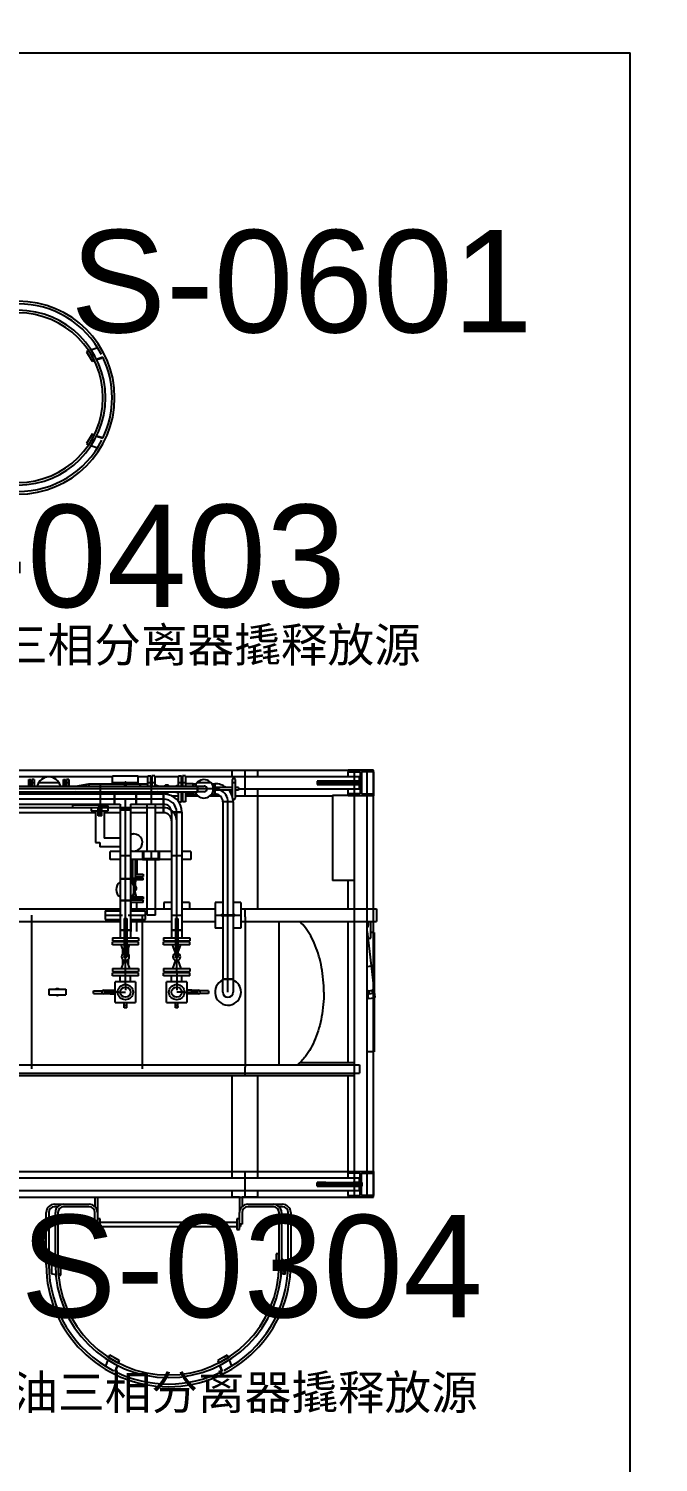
# Model space of a CAD drawing. Header units: inches. Extents: x 517790 to 538444, y 301815 to 302461.
# Drawn here: x 517893.55 to 517897.02, y 302341.06 to 302348.98 of the extents above; entities that cross this region are included whole.
import ezdxf

# ---------------------------------------------------------------- set-up
doc = ezdxf.new("R2010")
doc.units = ezdxf.units.IN
doc.header["$MEASUREMENT"] = 0
doc.linetypes.add('BLAST PROOF PARTITION-EMBED 1_DWG$0$DIVIDE2', pattern=[0.625, 0.25, -0.125, 0, -0.125, 0, -0.125])
doc.layers.add('Layout', color=6, linetype='Continuous', lineweight=15)
doc.layers.add('硅胶总平面底图 工艺装置区', color=253, linetype='Continuous')
doc.layers.add('硅胶总平面底图0804', color=253, linetype='Continuous')
doc.styles.get("Standard").update_dxf_attribs({"font": 'arial.ttf'})

msp = doc.modelspace()

# ---------------------------------------------------------------- linework, layer by layer
at = {"layer": 'Layout', "color": 9, "lineweight": -3}
msp.add_arc((517888.1581, 302345.937), 10.9625, 0, 86.22389, dxfattribs=at)
at = {"layer": '硅胶总平面底图 工艺装置区', "linetype": 'BLAST PROOF PARTITION-EMBED 1_DWG$0$DIVIDE2', "lineweight": -3, "ltscale": 400}
for p in [(517875.7208, 302348.8476), (517896.8661, 302291.2639)]:
    msp.add_line(p, (517896.8661, 302348.8476), dxfattribs=at)
at = {"layer": '硅胶总平面底图 工艺装置区', "color": 253, "linetype": 'Continuous', "lineweight": -3}
for p, q in [((517893.891, 302347.2057), (517893.926, 302347.2177)), ((517893.8654, 302347.194), (517893.8653, 302347.1939)), ((517893.8653, 302347.1939), (517893.8772, 302347.1735)), ((517893.8778, 302347.2012), (517893.8654, 302347.194)), ((517893.8654, 302347.194), (517893.8954, 302347.1421)), ((517893.877, 302347.2008), (517893.8722, 302347.198)), ((517893.9078, 302347.1493), (517893.8778, 302347.2012)), ((517893.8954, 302347.1421), (517893.9078, 302347.1493)), ((517893.8955, 302347.1422), (517893.9081, 302347.1465)), ((517893.8955, 302347.1422), (517893.901, 302347.1454)), ((517893.8955, 302347.1422), (517893.8955, 302347.1422)), ((517893.9206, 302347.1537), (517893.9559, 302347.1658)), ((517893.9219, 302347.1512), (517893.9482, 302347.1601)), ((517893.9482, 302347.1601), (517893.9554, 302347.1644)), ((517893.8954, 302346.7398), (517893.8654, 302346.6879)), ((517893.8778, 302346.6807), (517893.9078, 302346.7326)), ((517893.8952, 302346.7399), (517893.8825, 302346.7176)), ((517893.8952, 302346.7399), (517893.8954, 302346.7398)), ((517893.8953, 302346.7398), (517893.8952, 302346.7399)), ((517893.9078, 302346.7326), (517893.8954, 302346.7398)), ((517893.8954, 302346.7398), (517893.9081, 302346.7355)), ((517893.907, 302346.7331), (517893.9023, 302346.7358)), ((517893.9207, 302346.7283), (517893.9557, 302346.7164)), ((517893.9219, 302346.7308), (517893.9479, 302346.7219)), ((517893.8654, 302346.6879), (517893.8778, 302346.6807)), ((517893.8655, 302346.6878), (517893.8709, 302346.6847)), ((517893.8656, 302346.6878), (517893.8655, 302346.6878)), ((517893.891, 302346.6763), (517893.9261, 302346.6643)), ((517893.9554, 302346.7176), (517893.9479, 302346.7219)), ((517893.1611, 302344.8829), (517895.3087, 302344.8829)), ((517893.3971, 302344.8475), (517894.0088, 302344.8475)), ((517893.5461, 302344.7948), (517893.5461, 302344.83)), ((517893.5461, 302344.83), (517893.5581, 302344.83)), ((517893.5581, 302344.7948), (517893.5581, 302344.83)), ((517893.5637, 302344.83), (517893.5637, 302344.7948)), ((517893.5758, 302344.83), (517893.5637, 302344.83)), ((517893.5758, 302344.83), (517893.5758, 302344.7948)), ((517893.7376, 302344.7948), (517893.7376, 302344.83)), ((517893.7376, 302344.83), (517893.7497, 302344.83)), ((517893.7497, 302344.7948), (517893.7497, 302344.83)), ((517893.7553, 302344.83), (517893.7553, 302344.7948)), ((517893.7674, 302344.83), (517893.7553, 302344.83)), ((517893.7674, 302344.83), (517893.7674, 302344.7948)), ((517894.0088, 302344.8075), (517894.0088, 302344.8498)), ((517894.1504, 302344.8498), (517894.0088, 302344.8498)), ((517894.1504, 302344.8075), (517894.1504, 302344.8498)), ((517894.1504, 302344.8475), (517894.2029, 302344.8475)), ((517894.2029, 302344.7948), (517894.2029, 302344.851)), ((517894.2029, 302344.851), (517894.2194, 302344.851)), ((517894.2194, 302344.7948), (517894.2194, 302344.851)), ((517894.2194, 302344.8475), (517894.2251, 302344.8475)), ((517894.2251, 302344.851), (517894.2251, 302344.7948)), ((517894.2416, 302344.851), (517894.2251, 302344.851)), ((517894.2416, 302344.851), (517894.2416, 302344.7948)), ((517894.2416, 302344.8475), (517894.3735, 302344.8475)), ((517894.3735, 302344.7948), (517894.3735, 302344.851)), ((517894.3735, 302344.851), (517894.39, 302344.851)), ((517894.39, 302344.7948), (517894.39, 302344.851)), ((517894.39, 302344.8475), (517894.3957, 302344.8475)), ((517894.3957, 302344.851), (517894.3957, 302344.7948)), ((517894.4122, 302344.851), (517894.3957, 302344.851)), ((517894.4122, 302344.851), (517894.4122, 302344.7948)), ((517894.4122, 302344.8475), (517895.3708, 302344.8475)), ((517894.6696, 302344.8475), (517894.6696, 302344.8829)), ((517894.6696, 302344.8829), (517894.8112, 302344.8829)), ((517894.6707, 302344.7271), (517894.6707, 302344.8309)), ((517894.6849, 302344.8309), (517894.6849, 302344.7271)), ((517894.7404, 302344.7413), (517894.7404, 302344.8829)), ((517894.8112, 302344.8475), (517894.8112, 302344.8829)), ((517895.3087, 302344.8829), (517895.3087, 302344.8734)), ((517895.4503, 302344.8829), (517895.3087, 302344.8829)), ((517895.3087, 302344.8475), (517895.3087, 302344.8734)), ((517895.3087, 302344.8734), (517895.3762, 302344.8734)), ((517895.3441, 302344.8215), (517895.3441, 302344.8829)), ((517895.3441, 302344.8829), (517895.4149, 302344.8829)), ((517895.3708, 302344.8475), (517895.3708, 302344.8215)), ((517895.3762, 302344.8734), (517895.3762, 302344.8215)), ((517895.4503, 302344.8734), (517895.3828, 302344.8734)), ((517895.3828, 302344.8734), (517895.3828, 302344.8215)), ((517895.4149, 302342.5229), (517895.4149, 302344.8829)), ((517895.4503, 302344.8734), (517895.4503, 302344.8829)), ((517895.4503, 302344.7507), (517895.4503, 302344.8734)), ((517895.4503, 302344.8734), (517895.4503, 302344.7507)), ((517891.4158, 302344.7509), (517894.0197, 302344.7509)), ((517892.9103, 302344.7948), (517894.4782, 302344.7948)), ((517894.4782, 302344.779), (517892.9103, 302344.779)), ((517892.9103, 302344.7633), (517894.4782, 302344.7633)), ((517893.5581, 302344.8121), (517893.5461, 302344.8121)), ((517893.5461, 302344.7509), (517893.5461, 302344.7633)), ((517893.5581, 302344.7509), (517893.5581, 302344.7633)), ((517893.5758, 302344.8121), (517893.5637, 302344.8121)), ((517893.5637, 302344.7633), (517893.5637, 302344.7509)), ((517893.5758, 302344.7633), (517893.5758, 302344.7509)), ((517893.7139, 302344.8121), (517893.5995, 302344.8121)), ((517893.7497, 302344.8121), (517893.7376, 302344.8121)), ((517893.7376, 302344.7509), (517893.7376, 302344.7633)), ((517893.7497, 302344.7509), (517893.7497, 302344.7633)), ((517893.7674, 302344.8121), (517893.7553, 302344.8121)), ((517893.7553, 302344.7633), (517893.7553, 302344.7509)), ((517893.7674, 302344.7633), (517893.7674, 302344.7509)), ((517893.8061, 302344.7948), (517893.8781, 302344.8075)), ((517893.8763, 302344.7509), (517893.8061, 302344.7633)), ((517893.8781, 302344.7948), (517893.8781, 302344.8075)), ((517893.8781, 302344.8075), (517893.8781, 302344.7948)), ((517893.8781, 302344.8075), (517893.9399, 302344.8075)), ((517893.8781, 302344.7509), (517893.8781, 302344.7633)), ((517893.8781, 302344.7633), (517893.8781, 302344.7509)), ((517893.9399, 302344.8075), (517893.9399, 302344.7505)), ((517893.9399, 302344.8075), (517894.0768, 302344.8075)), ((517893.9399, 302344.779), (517893.9399, 302344.7431)), ((517894.1504, 302344.8121), (517894.0088, 302344.8121)), ((517894.0197, 302344.7509), (517894.0197, 302344.7224)), ((517894.0197, 302344.6939), (517894.0197, 302344.7509)), ((517894.0197, 302344.7509), (517894.1395, 302344.7509)), ((517894.0768, 302344.7948), (517894.0768, 302344.8149)), ((517894.0768, 302344.7509), (517894.0768, 302344.7633)), ((517894.0824, 302344.8149), (517894.0824, 302344.7948)), ((517894.0824, 302344.8075), (517894.1609, 302344.8075)), ((517894.0824, 302344.7633), (517894.0824, 302344.7509)), ((517894.1395, 302344.6939), (517894.1395, 302344.7509)), ((517894.1395, 302344.7505), (517894.1396, 302344.7505)), ((517894.1396, 302344.7509), (517894.1396, 302344.7224)), ((517894.1396, 302344.7509), (517894.2909, 302344.7509)), ((517894.1609, 302344.7948), (517894.1609, 302344.8075)), ((517894.1609, 302344.8075), (517894.2029, 302344.8075)), ((517894.1609, 302344.8075), (517894.1609, 302344.7948)), ((517894.1609, 302344.7509), (517894.1609, 302344.7633)), ((517894.1609, 302344.7633), (517894.1609, 302344.7509)), ((517894.2194, 302344.8121), (517894.2029, 302344.8121)), ((517894.2029, 302344.7509), (517894.2029, 302344.7633)), ((517894.2194, 302344.7969), (517894.2236, 302344.7969)), ((517894.2194, 302344.7509), (517894.2194, 302344.7633)), ((517894.2231, 302344.7633), (517894.2231, 302344.7948)), ((517894.2231, 302344.6939), (517894.2231, 302344.7509)), ((517894.2236, 302344.8075), (517894.2236, 302344.7948)), ((517894.2251, 302344.807), (517894.2236, 302344.8075)), ((517894.2236, 302344.7633), (517894.2236, 302344.7509)), ((517894.2251, 302344.751), (517894.2245, 302344.7509)), ((517894.2416, 302344.8121), (517894.2251, 302344.8121)), ((517894.2251, 302344.7633), (517894.2251, 302344.7509)), ((517894.2611, 302344.7948), (517894.2416, 302344.8014)), ((517894.2416, 302344.7633), (517894.2416, 302344.7509)), ((517894.2611, 302344.7633), (517894.2416, 302344.7566)), ((517894.2458, 302344.7509), (517894.2458, 302344.758)), ((517894.2909, 302344.7509), (517894.2909, 302344.7224)), ((517894.2909, 302344.6939), (517894.2909, 302344.7509)), ((517894.354, 302344.7948), (517894.3735, 302344.8014)), ((517894.354, 302344.7633), (517894.3735, 302344.7566)), ((517894.39, 302344.8121), (517894.3735, 302344.8121)), ((517894.3735, 302344.7075), (517894.3735, 302344.7633)), ((517894.39, 302344.807), (517894.3915, 302344.8075)), ((517894.39, 302344.7071), (517894.39, 302344.7633)), ((517894.39, 302344.751), (517894.3915, 302344.7505)), ((517894.3915, 302344.7948), (517894.3915, 302344.8075)), ((517894.3915, 302344.7505), (517894.3915, 302344.7633)), ((517894.4122, 302344.8121), (517894.3957, 302344.8121)), ((517894.3957, 302344.7633), (517894.3957, 302344.7071)), ((517894.4542, 302344.8075), (517894.4122, 302344.8075)), ((517894.4122, 302344.7633), (517894.4122, 302344.7071)), ((517894.4542, 302344.7505), (517894.4122, 302344.7505)), ((517894.4542, 302344.7948), (517894.4542, 302344.8075)), ((517894.4542, 302344.8075), (517894.4719, 302344.8075)), ((517894.4542, 302344.8075), (517894.4542, 302344.7948)), ((517894.4542, 302344.7505), (517894.4542, 302344.7633)), ((517894.4542, 302344.7633), (517894.4542, 302344.7505)), ((517894.4542, 302344.7505), (517894.4719, 302344.7505)), ((517894.5529, 302344.8121), (517894.4753, 302344.8121)), ((517894.4782, 302344.7633), (517894.4782, 302344.7948)), ((517894.4782, 302344.7948), (517894.5141, 302344.7948)), ((517894.4782, 302344.7948), (517894.4782, 302344.7633)), ((517894.4782, 302344.779), (517894.4782, 302344.779)), ((517894.4782, 302344.779), (517894.4782, 302344.779)), ((517894.5141, 302344.779), (517894.4782, 302344.779)), ((517894.5141, 302344.7633), (517894.4782, 302344.7633)), ((517894.5741, 302344.779), (517894.5141, 302344.779)), ((517894.5564, 302344.8075), (517894.5741, 302344.8075)), ((517894.5564, 302344.7505), (517894.5741, 302344.7505)), ((517894.6707, 302344.7861), (517894.5646, 302344.7861)), ((517894.6707, 302344.7719), (517894.5646, 302344.7719)), ((517894.5741, 302344.7861), (517894.5741, 302344.8075)), ((517894.5741, 302344.8075), (517894.5741, 302344.7861)), ((517894.5741, 302344.779), (517894.5741, 302344.779)), ((517894.5741, 302344.779), (517894.5741, 302344.779)), ((517894.5741, 302344.779), (517894.5741, 302344.779)), ((517894.5741, 302344.7505), (517894.5741, 302344.7719)), ((517894.5741, 302344.7719), (517894.5741, 302344.7505)), ((517894.6696, 302344.738), (517894.6696, 302344.7719)), ((517894.6849, 302344.8121), (517894.6707, 302344.8121)), ((517894.7039, 302344.7861), (517894.6849, 302344.7861)), ((517894.7039, 302344.7719), (517894.6849, 302344.7719)), ((517894.7039, 302344.7861), (517894.7039, 302344.779)), ((517894.7039, 302344.779), (517894.7039, 302344.7719)), ((517895.3708, 302344.7767), (517894.7039, 302344.7767)), ((517894.8112, 302344.1159), (517894.8112, 302344.7767)), ((517895.186, 302344.8215), (517895.1388, 302344.8215)), ((517895.1388, 302344.8215), (517895.186, 302344.8215)), ((517895.1388, 302344.8215), (517895.1388, 302344.8026)), ((517895.1388, 302344.8215), (517895.1388, 302344.8026)), ((517895.3842, 302344.8121), (517895.1388, 302344.8121)), ((517895.1388, 302344.8026), (517895.186, 302344.8026)), ((517895.1388, 302344.8026), (517895.186, 302344.8026)), ((517895.186, 302344.8026), (517895.186, 302344.8215)), ((517895.186, 302344.8026), (517895.186, 302344.8215)), ((517895.337, 302344.8215), (517895.186, 302344.8215)), ((517895.186, 302344.8215), (517895.337, 302344.8215)), ((517895.186, 302344.8026), (517895.186, 302344.8215)), ((517895.186, 302344.8026), (517895.337, 302344.8026)), ((517895.186, 302344.8026), (517895.337, 302344.8026)), ((517895.3087, 302344.7507), (517895.3087, 302344.7767)), ((517895.3762, 302344.7507), (517895.3087, 302344.7507)), ((517895.3087, 302344.7413), (517895.3087, 302344.7507)), ((517895.3842, 302344.8215), (517895.337, 302344.8215)), ((517895.3842, 302344.8215), (517895.337, 302344.8215)), ((517895.337, 302344.8215), (517895.337, 302344.8026)), ((517895.337, 302344.8215), (517895.337, 302344.8026)), ((517895.337, 302344.8026), (517895.337, 302344.8215)), ((517895.337, 302344.8026), (517895.3842, 302344.8026)), ((517895.3842, 302344.8026), (517895.337, 302344.8026)), ((517895.3441, 302342.6031), (517895.3441, 302344.8026)), ((517895.3708, 302344.8026), (517895.3708, 302344.7767)), ((517895.3762, 302344.8026), (517895.3762, 302344.7507)), ((517895.3795, 302344.8026), (517895.3795, 302344.8215)), ((517895.3828, 302344.8026), (517895.3828, 302344.7507)), ((517895.3828, 302344.7507), (517895.4503, 302344.7507)), ((517895.3842, 302344.8026), (517895.3842, 302344.8215)), ((517895.3842, 302344.8026), (517895.3842, 302344.8215)), ((517895.4503, 302344.7507), (517895.4503, 302344.7413)), ((517894.0197, 302344.7224), (517891.4158, 302344.7224)), ((517891.4158, 302344.6939), (517894.0197, 302344.6939)), ((517893.3263, 302344.6752), (517893.8908, 302344.6752)), ((517893.7889, 302344.684), (517893.7889, 302344.691)), ((517893.7889, 302344.691), (517893.9399, 302344.691)), ((517893.7889, 302344.6769), (517893.7889, 302344.684)), ((517893.7889, 302344.6769), (517893.9399, 302344.6769)), ((517893.8908, 302344.6769), (517893.8908, 302344.6571)), ((517893.8908, 302344.6752), (517893.9852, 302344.6752)), ((517893.9399, 302344.6728), (517893.9298, 302344.6728)), ((517893.9298, 302344.6309), (517893.9298, 302344.6728)), ((517893.9375, 302344.6761), (517893.9365, 302344.6728)), ((517893.9375, 302344.6918), (517893.9369, 302344.6939)), ((517893.9399, 302344.7431), (517893.9399, 302344.7431)), ((517893.9399, 302344.7431), (517893.9399, 302344.7431)), ((517893.9399, 302344.7431), (517893.9399, 302344.6951)), ((517893.9399, 302344.6951), (517893.9399, 302344.6939)), ((517893.9399, 302344.6939), (517893.9399, 302344.6728)), ((517893.9399, 302344.6511), (517893.9399, 302344.6728)), ((517893.9399, 302344.6728), (517893.9399, 302344.6728)), ((517893.9399, 302344.6728), (517893.9399, 302344.6728)), ((517893.95, 302344.6728), (517893.9399, 302344.6728)), ((517893.9423, 302344.6918), (517893.943, 302344.6939)), ((517893.9423, 302344.6761), (517893.9433, 302344.6728)), ((517893.9852, 302344.6855), (517893.948, 302344.6855)), ((517893.95, 302344.6309), (517893.95, 302344.6728)), ((517893.9852, 302344.6571), (517893.9852, 302344.6855)), ((517893.9852, 302344.6752), (517894.0511, 302344.6752)), ((517894.0197, 302344.7224), (517894.0197, 302344.6939)), ((517894.0197, 302344.7224), (517894.0197, 302344.7224)), ((517894.0197, 302344.7224), (517894.0197, 302344.7224)), ((517894.1395, 302344.7224), (517894.0197, 302344.7224)), ((517894.0197, 302344.6939), (517894.0511, 302344.6939)), ((517894.0511, 302344.6939), (517894.0511, 302344.6624)), ((517894.0511, 302344.6752), (517894.1081, 302344.6752)), ((517894.0796, 302344.6624), (517894.0796, 302344.7224)), ((517894.1081, 302344.6939), (517894.1395, 302344.6939)), ((517894.1081, 302344.6939), (517894.1081, 302344.6624)), ((517894.1081, 302344.6752), (517894.2004, 302344.6752)), ((517894.1396, 302344.7224), (517894.1395, 302344.7224)), ((517894.1396, 302344.7082), (517894.1395, 302344.7082)), ((517894.1396, 302344.7037), (517894.1395, 302344.7037)), ((517894.2909, 302344.7224), (517894.1396, 302344.7224)), ((517894.1396, 302344.7224), (517894.1396, 302344.6939)), ((517894.1396, 302344.6939), (517894.2909, 302344.6939)), ((517894.2004, 302344.4335), (517894.2004, 302344.6939)), ((517894.2004, 302344.6752), (517894.2458, 302344.6752)), ((517894.2458, 302344.4335), (517894.2458, 302344.6939)), ((517894.2458, 302344.6752), (517894.2909, 302344.6752)), ((517894.2909, 302344.7224), (517894.2909, 302344.6939)), ((517894.2909, 302344.7224), (517894.2909, 302344.7224)), ((517894.2909, 302344.7224), (517894.2909, 302344.7224)), ((517894.2909, 302344.6467), (517894.2909, 302344.6939)), ((517894.2909, 302344.6939), (517894.2909, 302344.6467)), ((517894.2909, 302344.6752), (517894.2909, 302344.6752)), ((517894.2909, 302344.6752), (517894.2909, 302344.6752)), ((517894.3337, 302344.7413), (517894.3735, 302344.7413)), ((517894.3738, 302344.7071), (517894.39, 302344.7071)), ((517894.39, 302344.7413), (517894.3957, 302344.7413)), ((517894.4122, 302344.7071), (517894.3957, 302344.7071)), ((517894.4122, 302344.7413), (517894.4799, 302344.7413)), ((517894.5483, 302344.7413), (517894.6009, 302344.7413)), ((517894.646, 302344.7071), (517894.6175, 302344.7071)), ((517894.6175, 302344.7071), (517894.6175, 302344.0833)), ((517894.6745, 302344.7071), (517894.6175, 302344.7071)), ((517894.646, 302344.0833), (517894.646, 302344.7071)), ((517894.6745, 302344.7071), (517894.646, 302344.7071)), ((517894.646, 302344.7071), (517894.646, 302344.7071)), ((517894.646, 302344.7071), (517894.646, 302344.7071)), ((517894.6685, 302344.7413), (517894.6707, 302344.7413)), ((517894.6745, 302344.7071), (517894.6745, 302344.0833)), ((517894.6849, 302344.7413), (517895.2231, 302344.7413)), ((517895.2231, 302344.7441), (517895.3087, 302344.7441)), ((517895.2231, 302344.7441), (517895.3087, 302344.7441)), ((517895.2231, 302344.7441), (517895.2231, 302344.2721)), ((517895.2231, 302344.7441), (517895.2231, 302344.2721)), ((517895.4503, 302344.7413), (517895.3087, 302344.7413)), ((517895.4503, 302344.1159), (517895.4503, 302344.7413)), ((517893.9144, 302344.6467), (517893.3027, 302344.6467)), ((517893.8908, 302344.6571), (517893.9298, 302344.6571)), ((517893.9144, 302344.6571), (517893.9144, 302344.4825)), ((517893.9298, 302344.6511), (517893.9399, 302344.6511)), ((517893.9399, 302344.6309), (517893.9298, 302344.6309)), ((517893.9399, 302344.6309), (517893.9399, 302344.6511)), ((517893.9399, 302344.6511), (517893.95, 302344.6511)), ((517893.95, 302344.6309), (517893.9399, 302344.6309)), ((517893.95, 302344.6571), (517893.9852, 302344.6571)), ((517893.9616, 302344.6571), (517893.9616, 302344.5061)), ((517894.0511, 302344.6467), (517893.9616, 302344.6467)), ((517894.1081, 302344.6624), (517894.0511, 302344.6624)), ((517894.0511, 302344.6624), (517894.0511, 302344.282)), ((517894.0511, 302344.6624), (517894.1081, 302344.6624)), ((517894.0796, 302344.282), (517894.0796, 302344.6624)), ((517894.0796, 302344.6624), (517894.0796, 302344.6624)), ((517894.1081, 302344.6624), (517894.1081, 302344.282)), ((517894.2004, 302344.6467), (517894.1081, 302344.6467)), ((517894.2909, 302344.6467), (517894.2458, 302344.6467)), ((517894.3628, 302344.6504), (517894.3343, 302344.6504)), ((517894.3343, 302344.6504), (517894.3343, 302343.998)), ((517894.3343, 302344.6504), (517894.3913, 302344.6504)), ((517894.3628, 302344.6505), (517894.3628, 302344.6504)), ((517894.3628, 302344.6505), (517894.3628, 302344.6505)), ((517894.3628, 302344.0627), (517894.3628, 302344.6504)), ((517894.3913, 302344.6504), (517894.3628, 302344.6504)), ((517894.3913, 302344.6504), (517894.3913, 302343.998)), ((517893.9144, 302344.4825), (517893.938, 302344.4825)), ((517893.938, 302344.4825), (517893.938, 302344.4589)), ((517894.0511, 302344.4589), (517893.938, 302344.4589)), ((517894.0511, 302344.5061), (517893.9616, 302344.5061)), ((517894.0511, 302344.4335), (517893.9965, 302344.4335)), ((517893.9965, 302344.3882), (517893.9965, 302344.4335)), ((517894.3343, 302344.4335), (517894.1081, 302344.4335)), ((517894.111, 302344.438), (517894.111, 302344.4335)), ((517894.1426, 302344.438), (517894.1426, 302344.4335)), ((517894.182, 302344.4335), (517894.174, 302344.4335)), ((517894.174, 302344.4335), (517894.174, 302344.3882)), ((517894.182, 302344.3932), (517894.182, 302344.4335)), ((517894.2231, 302344.3882), (517894.2231, 302344.4335)), ((517894.2684, 302344.4335), (517894.2604, 302344.4335)), ((517894.2604, 302344.4335), (517894.2604, 302344.3932)), ((517894.2684, 302344.3882), (517894.2684, 302344.4335)), ((517894.4402, 302344.4335), (517894.3913, 302344.4335)), ((517894.4402, 302344.4335), (517894.4402, 302344.3882)), ((517894.0511, 302344.3882), (517893.9965, 302344.3882)), ((517894.0511, 302344.4109), (517894.1081, 302344.4109)), ((517894.3343, 302344.3882), (517894.1081, 302344.3882)), ((517894.111, 302344.3882), (517894.111, 302344.3072)), ((517894.1197, 302344.3882), (517894.1197, 302344.2535)), ((517894.1339, 302344.3882), (517894.1339, 302344.2296)), ((517894.1426, 302344.3882), (517894.1426, 302344.3072)), ((517894.174, 302344.3882), (517894.2684, 302344.3882)), ((517894.2604, 302344.3932), (517894.182, 302344.3932)), ((517894.2004, 302344.0805), (517894.2004, 302344.3882)), ((517894.2458, 302344.0805), (517894.2458, 302344.3882)), ((517894.3343, 302344.4109), (517894.3913, 302344.4109)), ((517894.4402, 302344.3882), (517894.3913, 302344.3882)), ((517894.1081, 302344.282), (517894.0511, 302344.282)), ((517894.0511, 302344.282), (517894.1081, 302344.282)), ((517894.0511, 302344.282), (517894.0511, 302344.1621)), ((517894.0796, 302344.1621), (517894.0796, 302344.282)), ((517894.0796, 302344.282), (517894.0796, 302344.282)), ((517894.0796, 302344.282), (517894.0796, 302344.282)), ((517894.1081, 302344.3072), (517894.1197, 302344.3072)), ((517894.1081, 302344.2951), (517894.1197, 302344.2951)), ((517894.1197, 302344.2881), (517894.1081, 302344.2881)), ((517894.1081, 302344.282), (517894.1081, 302344.1621)), ((517894.1197, 302344.276), (517894.1081, 302344.276)), ((517894.1197, 302344.2895), (517894.111, 302344.2895)), ((517894.1114, 302344.2881), (517894.111, 302344.2895)), ((517894.1197, 302344.2565), (517894.1146, 302344.276)), ((517894.1268, 302344.2413), (517894.1268, 302344.2895)), ((517894.1339, 302344.3072), (517894.1778, 302344.3072)), ((517894.1339, 302344.2951), (517894.1778, 302344.2951)), ((517894.1426, 302344.2895), (517894.1339, 302344.2895)), ((517894.1778, 302344.2881), (517894.1339, 302344.2881)), ((517894.1778, 302344.276), (517894.1339, 302344.276)), ((517894.1339, 302344.2565), (517894.139, 302344.276)), ((517894.1422, 302344.2881), (517894.1426, 302344.2895)), ((517894.1778, 302344.3072), (517894.1778, 302344.2951)), ((517894.1778, 302344.276), (517894.1778, 302344.2881)), ((517895.3441, 302344.2721), (517895.2231, 302344.2721)), ((517895.3441, 302344.2721), (517895.2231, 302344.2721)), ((517895.3087, 302344.1159), (517895.3087, 302344.2721)), ((517894.1268, 302344.2029), (517894.1268, 302344.2413)), ((517894.1268, 302344.1696), (517894.1268, 302344.2029)), ((517894.1306, 302344.2151), (517894.139, 302344.1831)), ((517893.0903, 302344.1159), (517894.0511, 302344.1159)), ((517894.0796, 302344.1621), (517894.0511, 302344.1621)), ((517894.0511, 302344.1621), (517894.0511, 302343.998)), ((517894.0511, 302344.1621), (517894.1081, 302344.1621)), ((517894.0638, 302344.1621), (517894.0638, 302344.1621)), ((517894.0725, 302344.1621), (517894.0725, 302344.1621)), ((517894.0796, 302344.0627), (517894.0796, 302344.1621)), ((517894.1081, 302344.1621), (517894.0796, 302344.1621)), ((517894.0796, 302344.1621), (517894.0796, 302344.1621)), ((517894.0867, 302344.1621), (517894.0867, 302344.1621)), ((517894.0954, 302344.1621), (517894.0954, 302344.1621)), ((517894.1081, 302344.1711), (517894.1268, 302344.1711)), ((517894.1268, 302344.1654), (517894.1081, 302344.1654)), ((517894.1778, 302344.164), (517894.1081, 302344.164)), ((517894.1081, 302344.1621), (517894.1081, 302343.998)), ((517894.1778, 302344.1519), (517894.1081, 302344.1519)), ((517894.1081, 302344.1159), (517894.3343, 302344.1159)), ((517894.1114, 302344.1711), (517894.111, 302344.1696)), ((517894.111, 302344.1696), (517894.1426, 302344.1696)), ((517894.111, 302344.1159), (517894.111, 302344.1519)), ((517894.1124, 302344.1831), (517894.1268, 302344.1831)), ((517894.1153, 302344.1857), (517894.1146, 302344.1831)), ((517894.1268, 302344.1831), (517894.1778, 302344.1831)), ((517894.1268, 302344.1711), (517894.1778, 302344.1711)), ((517894.1778, 302344.1654), (517894.1268, 302344.1654)), ((517894.1422, 302344.1711), (517894.1426, 302344.1696)), ((517894.1426, 302344.1159), (517894.1426, 302344.1519)), ((517894.1778, 302344.1831), (517894.1778, 302344.1711)), ((517894.1778, 302344.1654), (517894.1778, 302344.164)), ((517894.1778, 302344.1519), (517894.1778, 302344.164)), ((517894.3343, 302344.1513), (517894.292, 302344.1513)), ((517894.292, 302344.1513), (517894.292, 302344.1159)), ((517894.4336, 302344.1513), (517894.3913, 302344.1513)), ((517894.3913, 302344.1159), (517894.5752, 302344.1159)), ((517894.4336, 302344.1513), (517894.4336, 302344.1159)), ((517894.5752, 302344.1513), (517894.5752, 302344.0097)), ((517894.6175, 302344.1513), (517894.5752, 302344.1513)), ((517894.7168, 302344.1513), (517894.6745, 302344.1513)), ((517894.7168, 302344.1513), (517894.7168, 302344.0097)), ((517894.7168, 302344.1159), (517895.4659, 302344.1159)), ((517894.7404, 302344.071), (517894.7404, 302344.1159)), ((517895.4503, 302344.0451), (517895.4503, 302344.1159)), ((517895.4659, 302344.1159), (517895.4659, 302344.0451)), ((517893.0903, 302344.0451), (517894.0511, 302344.0451)), ((517893.5623, 302343.2309), (517893.5623, 302344.0805)), ((517893.9679, 302344.1044), (517894.0511, 302344.1044)), ((517893.9679, 302344.1044), (517893.9679, 302344.0565)), ((517893.9679, 302344.0805), (517894.0638, 302344.0805)), ((517893.9679, 302344.0565), (517894.0511, 302344.0565)), ((517894.0725, 302344.0627), (517894.0796, 302344.0627)), ((517894.0725, 302344.0627), (517894.0725, 302343.8514)), ((517894.0796, 302344.0627), (517894.0867, 302344.0627)), ((517894.0796, 302343.998), (517894.0796, 302344.0627)), ((517894.0867, 302344.0627), (517894.0867, 302343.8514)), ((517894.0954, 302344.0805), (517894.1913, 302344.0805)), ((517894.1081, 302344.1044), (517894.1913, 302344.1044)), ((517894.1081, 302344.0565), (517894.1913, 302344.0565)), ((517894.1081, 302344.0451), (517894.3343, 302344.0451)), ((517894.111, 302343.991), (517894.111, 302344.0451)), ((517894.1426, 302343.991), (517894.1426, 302344.0451)), ((517894.174, 302343.2309), (517894.174, 302344.0805)), ((517894.1913, 302344.0565), (517894.1913, 302344.1044)), ((517894.2458, 302344.0805), (517894.2004, 302344.0805)), ((517894.3343, 302344.0805), (517894.3913, 302344.0805)), ((517894.3557, 302344.0627), (517894.3628, 302344.0627)), ((517894.3557, 302344.0627), (517894.3557, 302343.8514)), ((517894.3628, 302344.0627), (517894.3699, 302344.0627)), ((517894.3628, 302343.998), (517894.3628, 302344.0627)), ((517894.3699, 302344.0627), (517894.3699, 302343.8514)), ((517894.3913, 302344.0451), (517894.5752, 302344.0451)), ((517894.5752, 302344.0805), (517894.7168, 302344.0805)), ((517894.6101, 302344.0833), (517894.6819, 302344.0833)), ((517894.6819, 302344.0776), (517894.6101, 302344.0776)), ((517894.6175, 302344.0776), (517894.6175, 302343.7276)), ((517894.646, 302344.0776), (517894.646, 302344.0833)), ((517894.646, 302343.7276), (517894.646, 302344.0776)), ((517894.6745, 302344.0776), (517894.6745, 302343.7276)), ((517894.7168, 302344.0451), (517895.4659, 302344.0451)), ((517894.7404, 302344.071), (517894.7404, 302343.2403)), ((517894.9292, 302343.2535), (517894.9292, 302344.0451)), ((517894.9292, 302343.2535), (517894.9292, 302344.0451)), ((517895.3087, 302343.2663), (517895.3087, 302344.0451)), ((517895.4341, 302343.9534), (517895.4341, 302344.0451)), ((517895.4503, 302343.9854), (517895.4503, 302344.0451)), ((517894.0077, 302343.9561), (517894.0725, 302343.9561)), ((517894.0077, 302343.9561), (517894.0077, 302343.9395)), ((517894.0725, 302343.998), (517894.0511, 302343.998)), ((517894.0511, 302343.998), (517894.0725, 302343.998)), ((517894.0511, 302343.998), (517894.0511, 302343.9561)), ((517894.0796, 302343.9395), (517894.0796, 302343.998)), ((517894.1081, 302343.998), (517894.0867, 302343.998)), ((517894.0867, 302343.998), (517894.1081, 302343.998)), ((517894.0867, 302343.9561), (517894.1515, 302343.9561)), ((517894.1081, 302343.998), (517894.1081, 302343.9561)), ((517894.1515, 302343.9561), (517894.1515, 302343.9395)), ((517894.2909, 302343.9561), (517894.3557, 302343.9561)), ((517894.2909, 302343.9561), (517894.2909, 302343.9395)), ((517894.3343, 302343.998), (517894.3557, 302343.998)), ((517894.3343, 302343.998), (517894.3343, 302343.9561)), ((517894.3557, 302343.998), (517894.3343, 302343.998)), ((517894.3628, 302343.9395), (517894.3628, 302343.998)), ((517894.3699, 302343.998), (517894.3913, 302343.998)), ((517894.3913, 302343.998), (517894.3699, 302343.998)), ((517894.3699, 302343.9561), (517894.4347, 302343.9561)), ((517894.3913, 302343.998), (517894.3913, 302343.9561)), ((517894.4347, 302343.9561), (517894.4347, 302343.9395)), ((517894.6175, 302344.0097), (517894.5752, 302344.0097)), ((517894.7168, 302344.0097), (517894.6745, 302344.0097)), ((517895.4149, 302343.9905), (517895.4365, 302343.8001)), ((517895.4539, 302343.9854), (517895.4341, 302343.9854)), ((517895.4503, 302343.326), (517895.4503, 302343.9854)), ((517895.4539, 302343.9854), (517895.4539, 302343.6512)), ((517894.0077, 302343.9395), (517894.0725, 302343.9395)), ((517894.0725, 302343.9339), (517894.0077, 302343.9339)), ((517894.0077, 302343.9173), (517894.0077, 302343.9339)), ((517894.0725, 302343.9173), (517894.0077, 302343.9173)), ((517894.0725, 302343.9353), (517894.0511, 302343.9353)), ((517894.0516, 302343.9339), (517894.0511, 302343.9353)), ((517894.0725, 302343.8723), (517894.0572, 302343.9173)), ((517894.0638, 302343.9395), (517894.0638, 302343.9353)), ((517894.0638, 302343.8979), (517894.0638, 302343.8652)), ((517894.0796, 302343.9353), (517894.0796, 302343.9395)), ((517894.0796, 302343.7675), (517894.0796, 302343.9353)), ((517894.0867, 302343.9395), (517894.1515, 302343.9395)), ((517894.1081, 302343.9353), (517894.0867, 302343.9353)), ((517894.1515, 302343.9339), (517894.0867, 302343.9339)), ((517894.1515, 302343.9173), (517894.0867, 302343.9173)), ((517894.0867, 302343.8723), (517894.102, 302343.9173)), ((517894.0954, 302343.9395), (517894.0954, 302343.9353)), ((517894.0954, 302343.8979), (517894.0954, 302343.8652)), ((517894.1076, 302343.9339), (517894.1081, 302343.9353)), ((517894.1515, 302343.9173), (517894.1515, 302343.9339)), ((517894.2909, 302343.9395), (517894.3557, 302343.9395)), ((517894.3557, 302343.9339), (517894.2909, 302343.9339)), ((517894.2909, 302343.9173), (517894.2909, 302343.9339)), ((517894.3557, 302343.9173), (517894.2909, 302343.9173)), ((517894.3557, 302343.9353), (517894.3343, 302343.9353)), ((517894.3348, 302343.9339), (517894.3343, 302343.9353)), ((517894.3557, 302343.8723), (517894.3404, 302343.9173)), ((517894.3628, 302343.9395), (517894.3628, 302343.9353)), ((517894.3628, 302343.7675), (517894.3628, 302343.9353)), ((517894.3699, 302343.9395), (517894.4347, 302343.9395)), ((517894.3913, 302343.9353), (517894.3699, 302343.9353)), ((517894.4347, 302343.9339), (517894.3699, 302343.9339)), ((517894.4347, 302343.9173), (517894.3699, 302343.9173)), ((517894.3699, 302343.8723), (517894.3852, 302343.9173)), ((517894.3908, 302343.9339), (517894.3913, 302343.9353)), ((517894.4347, 302343.9173), (517894.4347, 302343.9339)), ((517895.4191, 302343.9534), (517895.4341, 302343.9534)), ((517894.0729, 302343.8315), (517894.0572, 302343.7855)), ((517894.0638, 302343.8376), (517894.0638, 302343.8049)), ((517894.0864, 302343.8315), (517894.102, 302343.7855)), ((517894.0954, 302343.8376), (517894.0954, 302343.8049)), ((517894.3561, 302343.8315), (517894.3404, 302343.7855)), ((517894.3696, 302343.8315), (517894.3852, 302343.7855)), ((517895.4149, 302343.7984), (517895.4182, 302343.7981)), ((517895.4149, 302343.7977), (517895.4182, 302343.7981)), ((517895.4182, 302343.7981), (517895.437, 302343.8002)), ((517895.437, 302343.8002), (517895.4569, 302343.6253)), ((517894.0077, 302343.7855), (517894.0796, 302343.7855)), ((517894.0077, 302343.7855), (517894.0077, 302343.7689)), ((517894.0077, 302343.7689), (517894.0796, 302343.7689)), ((517894.0796, 302343.7618), (517894.0077, 302343.7618)), ((517894.0077, 302343.7453), (517894.0077, 302343.7618)), ((517894.0796, 302343.7453), (517894.0077, 302343.7453)), ((517894.0516, 302343.7689), (517894.0511, 302343.7675)), ((517894.0511, 302343.7675), (517894.1081, 302343.7675)), ((517894.0511, 302343.7123), (517894.0511, 302343.7453)), ((517894.0638, 302343.7675), (517894.0638, 302343.7618)), ((517894.0796, 302343.7855), (517894.1515, 302343.7855)), ((517894.0796, 302343.7689), (517894.1515, 302343.7689)), ((517894.0796, 302343.7618), (517894.0796, 302343.7675)), ((517894.1515, 302343.7618), (517894.0796, 302343.7618)), ((517894.0796, 302343.6916), (517894.0796, 302343.7618)), ((517894.1515, 302343.7453), (517894.0796, 302343.7453)), ((517894.0954, 302343.7675), (517894.0954, 302343.7618)), ((517894.1076, 302343.7689), (517894.1081, 302343.7675)), ((517894.1081, 302343.7123), (517894.1081, 302343.7453)), ((517894.1515, 302343.7855), (517894.1515, 302343.7689)), ((517894.1515, 302343.7453), (517894.1515, 302343.7618)), ((517894.2909, 302343.7855), (517894.3628, 302343.7855)), ((517894.2909, 302343.7855), (517894.2909, 302343.7689)), ((517894.2909, 302343.7689), (517894.3628, 302343.7689)), ((517894.3628, 302343.7618), (517894.2909, 302343.7618)), ((517894.2909, 302343.7453), (517894.2909, 302343.7618)), ((517894.3628, 302343.7453), (517894.2909, 302343.7453)), ((517894.3348, 302343.7689), (517894.3343, 302343.7675)), ((517894.3343, 302343.7675), (517894.3913, 302343.7675)), ((517894.3343, 302343.7123), (517894.3343, 302343.7453)), ((517894.3628, 302343.7855), (517894.4347, 302343.7855)), ((517894.3628, 302343.7689), (517894.4347, 302343.7689)), ((517894.3628, 302343.7675), (517894.3628, 302343.7276)), ((517894.4347, 302343.7618), (517894.3628, 302343.7618)), ((517894.4347, 302343.7453), (517894.3628, 302343.7453)), ((517894.3628, 302343.7276), (517894.3628, 302343.7276)), ((517894.3628, 302343.7276), (517894.3628, 302343.7276)), ((517894.3628, 302343.7276), (517894.3628, 302343.6657)), ((517894.3908, 302343.7689), (517894.3913, 302343.7675)), ((517894.3913, 302343.7123), (517894.3913, 302343.7453)), ((517894.4347, 302343.7855), (517894.4347, 302343.7689)), ((517894.4347, 302343.7453), (517894.4347, 302343.7618)), ((517894.646, 302343.7276), (517894.6175, 302343.7276)), ((517894.6175, 302343.7276), (517894.6745, 302343.7276)), ((517894.6175, 302343.6557), (517894.6175, 302343.7276)), ((517894.6745, 302343.7276), (517894.646, 302343.7276)), ((517894.646, 302343.7276), (517894.646, 302343.7276)), ((517894.646, 302343.7276), (517894.646, 302343.7276)), ((517894.646, 302343.6557), (517894.646, 302343.7276)), ((517894.6745, 302343.7276), (517894.6745, 302343.6557)), ((517893.6567, 302343.6714), (517893.7039, 302343.6714)), ((517893.6567, 302343.6714), (517893.6567, 302343.6399)), ((517893.6567, 302343.6399), (517893.7039, 302343.6399)), ((517893.7039, 302343.6714), (517893.7511, 302343.6714)), ((517893.7039, 302343.6399), (517893.7511, 302343.6399)), ((517893.7511, 302343.6714), (517893.7511, 302343.6399)), ((517893.904, 302343.6486), (517893.904, 302343.6627)), ((517893.904, 302343.6627), (517893.9526, 302343.6627)), ((517893.904, 302343.6486), (517893.9526, 302343.6486)), ((517893.9597, 302343.6657), (517893.9957, 302343.6657)), ((517893.9957, 302343.6557), (517893.9597, 302343.6557)), ((517893.9957, 302343.6456), (517893.9597, 302343.6456)), ((517893.9957, 302343.6456), (517893.9957, 302343.6657)), ((517893.9957, 302343.6657), (517893.9957, 302343.6456)), ((517893.9957, 302343.6657), (517894.023, 302343.6657)), ((517893.9957, 302343.6557), (517893.9957, 302343.6557)), ((517893.9957, 302343.6557), (517893.9957, 302343.6557)), ((517894.023, 302343.6557), (517893.9957, 302343.6557)), ((517893.9957, 302343.6456), (517894.023, 302343.6456)), ((517894.1363, 302343.7123), (517894.023, 302343.7123)), ((517894.023, 302343.599), (517894.023, 302343.7123)), ((517894.0436, 302343.6557), (517894.023, 302343.6557)), ((517894.0436, 302343.6557), (517894.0437, 302343.6557)), ((517894.0437, 302343.6557), (517894.0796, 302343.6557)), ((517894.0796, 302343.6916), (517894.0796, 302343.6916)), ((517894.0796, 302343.6916), (517894.0796, 302343.6657)), ((517894.1363, 302343.7123), (517894.1363, 302343.599)), ((517894.4195, 302343.7123), (517894.3062, 302343.7123)), ((517894.3062, 302343.599), (517894.3062, 302343.7123)), ((517894.3988, 302343.6557), (517894.3628, 302343.6557)), ((517894.3988, 302343.6557), (517894.4195, 302343.6557)), ((517894.3988, 302343.6557), (517894.3988, 302343.6557)), ((517894.4195, 302343.7123), (517894.4195, 302343.599)), ((517894.4467, 302343.6657), (517894.4195, 302343.6657)), ((517894.4195, 302343.6557), (517894.4467, 302343.6557)), ((517894.4467, 302343.6456), (517894.4195, 302343.6456)), ((517894.4467, 302343.6456), (517894.4467, 302343.6657)), ((517894.4467, 302343.6657), (517894.4467, 302343.6456)), ((517894.4467, 302343.6657), (517894.4827, 302343.6657)), ((517894.4467, 302343.6557), (517894.4467, 302343.6557)), ((517894.4468, 302343.6557), (517894.4467, 302343.6557)), ((517894.4467, 302343.6557), (517894.4827, 302343.6557)), ((517894.4827, 302343.6456), (517894.4467, 302343.6456)), ((517894.5384, 302343.6627), (517894.4899, 302343.6627)), ((517894.5384, 302343.6486), (517894.4899, 302343.6486)), ((517894.5384, 302343.6627), (517894.5384, 302343.6486)), ((517895.4149, 302343.6602), (517895.4193, 302343.621)), ((517895.4236, 302343.6653), (517895.4181, 302343.6557)), ((517895.4181, 302343.6557), (517895.4262, 302343.6415)), ((517895.4262, 302343.6415), (517895.4263, 302343.6415)), ((517895.4426, 302343.6698), (517895.4425, 302343.6698)), ((517895.4508, 302343.6557), (517895.4426, 302343.6698)), ((517895.4452, 302343.646), (517895.4508, 302343.6557)), ((517894.023, 302343.599), (517894.1363, 302343.599)), ((517894.0725, 302343.5687), (517894.0725, 302343.599)), ((517894.0796, 302343.5687), (517894.0725, 302343.5687)), ((517894.0867, 302343.5687), (517894.0796, 302343.5687)), ((517894.0867, 302343.5687), (517894.0867, 302343.599)), ((517894.3062, 302343.599), (517894.4195, 302343.599)), ((517894.3557, 302343.5687), (517894.3557, 302343.599)), ((517894.3628, 302343.5687), (517894.3557, 302343.5687)), ((517894.3699, 302343.5687), (517894.3628, 302343.5687)), ((517894.3699, 302343.5687), (517894.3699, 302343.599)), ((517895.4193, 302343.621), (517895.4381, 302343.6232)), ((517895.4381, 302343.6232), (517895.4569, 302343.6253)), ((517895.4539, 302343.625), (517895.4539, 302343.326)), ((517895.4539, 302343.326), (517895.4149, 302343.326)), ((517895.4503, 302342.6645), (517895.4503, 302343.326)), ((517892.9959, 302343.2535), (517895.3715, 302343.2535)), ((517895.0427, 302343.2663), (517895.3441, 302343.2663)), ((517895.3715, 302343.2535), (517895.3715, 302343.2082)), ((517892.9959, 302343.2082), (517895.3715, 302343.2082)), ((517893.4805, 302343.1955), (517895.3441, 302343.1955)), ((517894.6696, 302342.6291), (517894.6696, 302343.1955)), ((517894.7404, 302343.1955), (517894.7404, 302343.2403)), ((517894.8112, 302342.6291), (517894.8112, 302343.1955)), ((517895.3087, 302342.6645), (517895.3087, 302343.1955)), ((517891.2193, 302342.6291), (517895.3708, 302342.6291)), ((517893.1611, 302342.6645), (517895.3087, 302342.6645)), ((517894.7404, 302342.5229), (517894.7404, 302342.6645)), ((517895.3087, 302342.6645), (517895.4503, 302342.6645)), ((517895.3087, 302342.655), (517895.3087, 302342.6645)), ((517895.3087, 302342.6291), (517895.3087, 302342.655)), ((517895.3762, 302342.655), (517895.3087, 302342.655)), ((517895.3708, 302342.6291), (517895.3708, 302342.6031)), ((517895.3762, 302342.6031), (517895.3762, 302342.655)), ((517895.3828, 302342.655), (517895.4503, 302342.655)), ((517895.3828, 302342.6031), (517895.3828, 302342.655)), ((517895.4503, 302342.6645), (517895.4503, 302342.655)), ((517895.4503, 302342.5323), (517895.4503, 302342.655)), ((517895.4503, 302342.655), (517895.4503, 302342.5323)), ((517895.3708, 302342.5583), (517890.9449, 302342.5583)), ((517894.6696, 302342.5229), (517894.6696, 302342.5583)), ((517894.8112, 302342.5229), (517894.8112, 302342.5583)), ((517895.186, 302342.6031), (517895.1388, 302342.6031)), ((517895.1388, 302342.6031), (517895.186, 302342.6031)), ((517895.1388, 302342.6031), (517895.1388, 302342.5842)), ((517895.1388, 302342.5842), (517895.1388, 302342.6031)), ((517895.1388, 302342.5937), (517895.3842, 302342.5937)), ((517895.1388, 302342.5842), (517895.186, 302342.5842)), ((517895.1388, 302342.5842), (517895.186, 302342.5842)), ((517895.186, 302342.5842), (517895.186, 302342.6031)), ((517895.186, 302342.6031), (517895.186, 302342.5842)), ((517895.186, 302342.6031), (517895.337, 302342.6031)), ((517895.186, 302342.6031), (517895.337, 302342.6031)), ((517895.186, 302342.6031), (517895.186, 302342.5842)), ((517895.337, 302342.5842), (517895.186, 302342.5842)), ((517895.186, 302342.5842), (517895.337, 302342.5842)), ((517895.3087, 302342.5323), (517895.3087, 302342.5583)), ((517895.3087, 302342.5323), (517895.3762, 302342.5323)), ((517895.3087, 302342.5323), (517895.3087, 302342.5229)), ((517895.337, 302342.6031), (517895.337, 302342.5842)), ((517895.337, 302342.5842), (517895.337, 302342.6031)), ((517895.3842, 302342.6031), (517895.337, 302342.6031)), ((517895.3842, 302342.6031), (517895.337, 302342.6031)), ((517895.337, 302342.6031), (517895.337, 302342.5842)), ((517895.337, 302342.5842), (517895.3842, 302342.5842)), ((517895.3842, 302342.5842), (517895.337, 302342.5842)), ((517895.3441, 302342.5229), (517895.3441, 302342.5842)), ((517895.3708, 302342.5842), (517895.3708, 302342.5583)), ((517895.3762, 302342.5323), (517895.3762, 302342.5842)), ((517895.3795, 302342.5842), (517895.3795, 302342.6031)), ((517895.3828, 302342.5323), (517895.3828, 302342.5842)), ((517895.4503, 302342.5323), (517895.3828, 302342.5323)), ((517895.3842, 302342.5842), (517895.3842, 302342.6031)), ((517895.3842, 302342.6031), (517895.3842, 302342.5842)), ((517895.4503, 302342.5229), (517895.4503, 302342.5323)), ((517893.1611, 302342.5229), (517893.9111, 302342.5229)), ((517893.6881, 302342.4833), (517893.7385, 302342.4833)), ((517893.7053, 302342.4689), (517893.6881, 302342.4689)), ((517893.7385, 302342.4833), (517893.88, 302342.4833)), ((517893.88, 302342.4689), (517893.7385, 302342.4689)), ((517893.9111, 302342.5229), (517893.9255, 302342.5229)), ((517893.9111, 302342.5229), (517893.9111, 302342.471)), ((517893.9255, 302342.5229), (517893.9255, 302342.4377)), ((517893.9255, 302342.5229), (517894.7095, 302342.5229)), ((517894.7095, 302342.5229), (517894.6696, 302342.5229)), ((517894.7095, 302342.5229), (517894.7095, 302342.4377)), ((517894.7095, 302342.5229), (517894.7239, 302342.5229)), ((517894.8112, 302342.5229), (517894.7239, 302342.5229)), ((517894.7239, 302342.5229), (517894.7239, 302342.471)), ((517894.7239, 302342.5229), (517895.3087, 302342.5229)), ((517894.755, 302342.4833), (517894.8965, 302342.4833)), ((517894.8965, 302342.4689), (517894.755, 302342.4689)), ((517894.8965, 302342.4833), (517894.9469, 302342.4833)), ((517894.9469, 302342.4689), (517894.9297, 302342.4689)), ((517895.3087, 302342.5229), (517895.4503, 302342.5229)), ((517895.4149, 302342.5229), (517895.3441, 302342.5229)), ((517893.6426, 302342.15), (517893.6426, 302342.4377)), ((517893.657, 302342.4377), (517893.657, 302342.15)), ((517893.6929, 302342.15), (517893.6929, 302342.4377)), ((517893.7073, 302342.4377), (517893.7073, 302342.15)), ((517893.9111, 302342.373), (517893.9111, 302342.4377)), ((517893.9255, 302342.373), (517893.9111, 302342.373)), ((517893.9207, 302342.373), (517893.9207, 302342.361)), ((517893.9255, 302342.4377), (517893.9255, 302342.403)), ((517893.9399, 302342.403), (517893.9255, 302342.403)), ((517893.9255, 302342.403), (517893.9255, 302342.343)), ((517893.9399, 302342.343), (517893.9399, 302342.403)), ((517893.9399, 302342.385), (517894.6951, 302342.385)), ((517894.7095, 302342.403), (517894.6951, 302342.403)), ((517894.6951, 302342.403), (517894.6951, 302342.343)), ((517894.7095, 302342.403), (517894.7095, 302342.4377)), ((517894.7095, 302342.343), (517894.7095, 302342.403)), ((517894.7239, 302342.373), (517894.7095, 302342.373)), ((517894.7143, 302342.373), (517894.7143, 302342.361)), ((517894.7239, 302342.4377), (517894.7239, 302342.373)), ((517894.9277, 302342.15), (517894.9277, 302342.4377)), ((517894.9421, 302342.4377), (517894.9421, 302342.15)), ((517894.978, 302342.15), (517894.978, 302342.4377)), ((517894.9924, 302342.4377), (517894.9924, 302342.15)), ((517893.9207, 302342.361), (517893.9255, 302342.361)), ((517893.9255, 302342.343), (517893.9399, 302342.343)), ((517893.9399, 302342.361), (517894.6951, 302342.361)), ((517894.6951, 302342.343), (517894.7095, 302342.343)), ((517894.7095, 302342.361), (517894.7143, 302342.361)), ((517893.6714, 302342.1584), (517893.6713, 302342.0985)), ((517893.6857, 302342.1584), (517893.6714, 302342.1584)), ((517893.6929, 302342.1541), (517893.6714, 302342.1584)), ((517893.6929, 302342.157), (517893.6857, 302342.1584)), ((517893.7224, 302342.1511), (517893.7073, 302342.1541)), ((517893.708, 302342.1511), (517893.7073, 302342.1512)), ((517893.708, 302342.1511), (517893.708, 302342.0911)), ((517893.7224, 302342.1511), (517893.708, 302342.1511)), ((517893.7224, 302342.1391), (517893.7224, 302342.1511)), ((517893.7224, 302342.1511), (517893.7224, 302342.1511)), ((517893.7224, 302342.0911), (517893.7224, 302342.1511)), ((517894.927, 302342.2089), (517894.9126, 302342.2089)), ((517894.9126, 302342.2089), (517894.9126, 302342.149)), ((517894.9126, 302342.149), (517894.927, 302342.149)), ((517894.9127, 302342.149), (517894.9273, 302342.1288)), ((517894.927, 302342.149), (517894.927, 302342.2089)), ((517894.927, 302342.2088), (517894.9277, 302342.2079)), ((517894.927, 302342.1491), (517894.9277, 302342.1481)), ((517894.9421, 302342.1881), (517894.9636, 302342.1584)), ((517894.9636, 302342.0986), (517894.9636, 302342.1584)), ((517893.6955, 302342.0936), (517893.6713, 302342.0985)), ((517893.708, 302342.0911), (517893.7224, 302342.0911)), ((517894.9408, 302342.1102), (517894.9493, 302342.0985)), ((517894.9417, 302342.1288), (517894.9636, 302342.0986)), ((517894.9493, 302342.0985), (517894.9636, 302342.0986)), ((517893.9819, 302341.6233), (517893.97, 302341.5883)), ((517893.9936, 302341.649), (517893.9865, 302341.6366)), ((517893.9865, 302341.6366), (517894.0384, 302341.6066)), ((517893.9935, 302341.6489), (517893.9904, 302341.6435)), ((517893.9935, 302341.6489), (517893.9935, 302341.6489)), ((517894.0456, 302341.6191), (517893.9936, 302341.649)), ((517894.034, 302341.5935), (517894.0221, 302341.5587)), ((517894.0456, 302341.6192), (517894.0233, 302341.6319)), ((517894.0364, 302341.5923), (517894.0276, 302341.5665)), ((517894.0384, 302341.6066), (517894.0456, 302341.6191)), ((517894.0388, 302341.6072), (517894.0416, 302341.6121)), ((517894.0455, 302341.619), (517894.0411, 302341.606)), ((517894.0455, 302341.6191), (517894.0456, 302341.6192)), ((517894.0456, 302341.6192), (517894.0456, 302341.6191)), ((517894.6414, 302341.649), (517894.5894, 302341.6191)), ((517894.5894, 302341.6191), (517894.5966, 302341.6066)), ((517894.5895, 302341.6189), (517894.5939, 302341.606)), ((517894.5895, 302341.6189), (517894.5895, 302341.6189)), ((517894.5895, 302341.6189), (517894.5927, 302341.6135)), ((517894.5966, 302341.6066), (517894.6485, 302341.6366)), ((517894.5986, 302341.5923), (517894.6075, 302341.5662)), ((517894.6011, 302341.5936), (517894.6131, 302341.5585)), ((517894.6413, 302341.6491), (517894.6209, 302341.6372)), ((517894.6413, 302341.649), (517894.6413, 302341.6491)), ((517894.6485, 302341.6366), (517894.6414, 302341.649)), ((517894.6482, 302341.6372), (517894.6453, 302341.6422)), ((517894.6531, 302341.6233), (517894.665, 302341.5883)), ((517894.0232, 302341.5587), (517894.0276, 302341.5665)), ((517894.6075, 302341.5662), (517894.6118, 302341.5587))]:
    msp.add_line(p, q, dxfattribs=at)
for centre, radius in [((517893.9399, 302344.684), 0.00708), ((517894.0796, 302343.8514), 0.00708), ((517894.3628, 302343.8514), 0.00708), ((517894.0796, 302343.6557), 0.0425), ((517894.0796, 302343.6557), 0.0283), ((517894.3628, 302343.6557), 0.0425), ((517894.3628, 302343.6557), 0.0283), ((517895.4344, 302343.6557), 0.00944), ((517894.0796, 302343.5758), 0.00708), ((517894.3628, 302343.5758), 0.00708)]:
    msp.add_circle(centre, radius, dxfattribs=at)
for centre, radius, start, end in [((517893.487, 302346.941), 0.5333, 270, 90), ((517893.487, 302346.941), 0.5189, 27.36099, 90), ((517893.487, 302346.941), 0.483, 270, 90), ((517893.487, 302346.941), 0.4686, 270, 90), ((517893.487, 302346.941), 0.5189, 334.40141, 25.60528), ((517893.487, 302346.941), 0.5189, 270, 332.9757), ((517893.6567, 302344.779), 0.0661, 13.80266, 166.19734), ((517894.5141, 302344.779), 0.051, 0, 161.97621), ((517894.6778, 302344.8309), 0.00708, 0, 180), ((517893.6567, 302344.779), 0.0661, 193.80266, 205.22981), ((517893.6567, 302344.779), 0.0661, 334.77019, 346.19734), ((517894.0796, 302344.8149), 0.00283, 0, 180), ((517894.2909, 302344.6504), 0.1004, 0, 90), ((517894.3076, 302344.779), 0.021, 48.71428, 131.28572), ((517894.3076, 302344.779), 0.021, 228.71428, 311.28572), ((517894.5141, 302344.779), 0.051, 198.02379, 0), ((517894.5141, 302344.779), 0.0158, 270, 90), ((517894.5141, 302344.779), 0.0158, 0, 90), ((517894.5141, 302344.779), 0.0158, 270, 0), ((517894.5741, 302344.7071), 0.1004, 51.89967, 90), ((517894.5741, 302344.7071), 0.0719, 64.36585, 90), ((517894.5741, 302344.7071), 0.0435, 0, 90), ((517894.5741, 302344.7071), 0.0719, 0, 64.36585), ((517894.5741, 302344.7071), 0.1004, 15.68865, 40.23351), ((517893.9399, 302344.684), 0.00821, 107.04393, 120.44471), ((517893.9399, 302344.684), 0.00821, 239.55529, 252.95607), ((517893.9399, 302344.684), 0.00821, 0, 72.95607), ((517893.9399, 302344.684), 0.00821, 287.04393, 0), ((517894.2909, 302344.6504), 0.0719, 0, 90), ((517894.2909, 302344.6504), 0.0435, 0, 90), ((517894.2909, 302344.6032), 0.0719, 54.28598, 90), ((517894.6778, 302344.7271), 0.00708, 180, 0), ((517894.5741, 302344.7071), 0.1004, 0, 8.27702), ((517894.2909, 302344.6032), 0.0435, 0, 90), ((517894.2909, 302344.6032), 0.0719, 0, 54.28598), ((517894.1268, 302344.4825), 0.0472, 90, 113.37517), ((517894.1268, 302344.4825), 0.0472, 246.62483, 90), ((517894.0796, 302344.2221), 0.051, 123.97448, 236.02552), ((517894.0796, 302344.2221), 0.051, 303.97448, 56.02552), ((517894.1268, 302344.2296), 0.00708, 301.79845, 76.27036), ((517894.1268, 302344.2296), 0.015, 284.7351, 0), ((517894.1268, 302344.2296), 0.015, 0, 61.80714), ((517894.6101, 302344.0805), 0.00283, 90, 270), ((517894.6819, 302344.0805), 0.00283, 270, 90), ((517895.3916, 302344.0326), 0.0307, 319.38086, 24.05995), ((517894.0796, 302343.8514), 0.021, 109.72207, 251.25866), ((517894.0796, 302343.8514), 0.021, 288.74134, 0), ((517894.0796, 302343.8514), 0.021, 0, 70.27793), ((517894.3628, 302343.8514), 0.021, 109.72207, 251.25866), ((517894.3628, 302343.8514), 0.021, 288.74134, 0), ((517894.3628, 302343.8514), 0.021, 0, 70.27793), ((517894.646, 302343.6557), 0.0719, 113.31795, 0), ((517894.646, 302343.6557), 0.0719, 0, 66.68205), ((517893.7039, 302343.6557), 0.018, 60.9287, 119.0713), ((517893.7039, 302343.6557), 0.018, 240.9287, 299.0713), ((517893.9597, 302343.6557), 0.0101, 90, 270), ((517893.9597, 302343.6557), 0.0101, 90, 270), ((517894.4827, 302343.6557), 0.0101, 0, 90), ((517894.4827, 302343.6557), 0.0101, 270, 90), ((517894.4827, 302343.6557), 0.0101, 270, 0), ((517894.646, 302343.6557), 0.0285, 180, 0), ((517894.646, 302343.6557), 0.0285, 180, 0), ((517893.6881, 302342.4377), 0.0456, 90, 180), ((517893.6881, 302342.4377), 0.0312, 90, 180), ((517893.7385, 302342.4377), 0.0456, 90, 180), ((517893.7385, 302342.4377), 0.0312, 90, 180), ((517893.88, 302342.4377), 0.0456, 0, 90), ((517893.88, 302342.4377), 0.0312, 0, 90), ((517894.755, 302342.4377), 0.0456, 90, 180), ((517894.755, 302342.4377), 0.0312, 90, 180), ((517894.8965, 302342.4377), 0.0456, 0, 90), ((517894.8965, 302342.4377), 0.0312, 0, 90), ((517894.9469, 302342.4377), 0.0456, 0, 90), ((517894.9469, 302342.4377), 0.0312, 0, 90), ((517894.3175, 302342.15), 0.6749, 180, 0), ((517894.3175, 302342.15), 0.6605, 180, 242.66909), ((517894.3175, 302342.15), 0.6246, 180, 0), ((517894.3175, 302342.15), 0.6102, 180, 0), ((517894.3175, 302342.15), 0.6605, 297.69131, 0), ((517894.3175, 302342.15), 0.6605, 243.45673, 296.54879)]:
    msp.add_arc(centre, radius, start, end, dxfattribs=at)
for points, knots in [([(517895.1751, 302343.6557), (517895.1751, 302343.7016), (517895.171, 302343.7476), (517895.1631, 302343.7913), (517895.1551, 302343.835), (517895.1433, 302343.8765), (517895.1282, 302343.9137), (517895.113, 302343.9509), (517895.0946, 302343.9838), (517895.0738, 302344.0108), (517895.0639, 302344.0236), (517895.0535, 302344.035), (517895.0427, 302344.0451)], [4.712389, 4.712389, 4.712389, 4.712389, 5.026548, 5.026548, 5.026548, 5.340708, 5.340708, 5.340708, 5.654867, 5.654867, 5.654867, 5.803406, 5.803406, 5.803406, 5.803406]), ([(517895.1751, 302343.6557), (517895.1751, 302343.6097), (517895.171, 302343.5637), (517895.1631, 302343.52), (517895.1551, 302343.4763), (517895.1433, 302343.4348), (517895.1282, 302343.3977), (517895.113, 302343.3605), (517895.0946, 302343.3276), (517895.0738, 302343.3005), (517895.0594, 302343.282), (517895.044, 302343.2662), (517895.0278, 302343.2535)], [4.712389, 4.712389, 4.712389, 4.712389, 5.026548, 5.026548, 5.026548, 5.340708, 5.340708, 5.340708, 5.654867, 5.654867, 5.654867, 5.870704, 5.870704, 5.870704, 5.870704])]:
    msp.add_open_spline(points, degree=3, knots=knots, dxfattribs=at)
at = {"layer": '硅胶总平面底图0804', "color": 253, "linetype": 'Continuous', "lineweight": 20}
for p, q in [((517896.8661, 302348.8476), (517875.7205, 302348.8476)), ((517893.4064, 302348.8476), (517896.8661, 302348.8476)), ((517896.8661, 302348.8476), (517896.8661, 302335.9246)), ((517896.8661, 302291.2639), (517896.8661, 302348.8476))]:
    msp.add_line(p, q, dxfattribs=at)

# ---------------------------------------------------------------- texts
at = {"layer": '硅胶总平面底图 工艺装置区', "color": 9, "linetype": 'Continuous', "lineweight": 20}
for s, p in [('S-0601', (517893.7761, 302347.3014)), ('S-0403', (517892.7455, 302345.7833)), ('S-0304', (517893.5014, 302341.8582))]:
    msp.add_text(s, height=0.5664, dxfattribs=at).set_placement(p)
at = {"layer": '硅胶总平面底图 工艺装置区', "color": 253, "linetype": 'Continuous', "lineweight": -3, "char_height": 0.188799, "attachment_point": 1}
for s, insert in [('{\\fSimSun|b0|i0|c134|p2;再生气分离器和轻凝析油三相分离器撬释放源}', (517890.5599, 302345.6691)), ('{\\fSimSun|b0|i0|c134|p2;进口气液分离器和重凝析油三相分离器撬释放源}', (517890.6176, 302341.5384))]:
    msp.add_mtext_dynamic_manual_height_columns(s, width=3124.251783, gutter_width=1, heights=[0], dxfattribs=dict(at, insert=insert))

doc.saveas('drawing.dxf')
